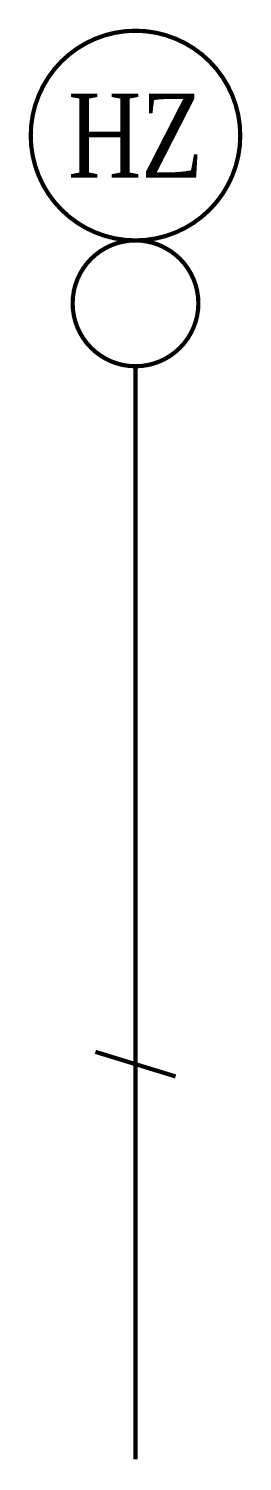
# Model space of a CAD drawing. Header units: millimetres. Extents: x -2.6 to 2.6, y -0.1 to 34.1.
import ezdxf
from ezdxf.enums import TextEntityAlignment as Align

# ---------------------------------------------------------------- set-up
doc = ezdxf.new("R2010")
doc.units = ezdxf.units.MM
doc.styles.add('CHINESE', font='TIMES.TTF', dxfattribs={"width": 0.8, "height": 3})

msp = doc.modelspace()

# ---------------------------------------------------------------- linework, layer by layer
at = {"const_width": 0.1}
for points in [[(-2.5, 31.562, 1), (2.5, 31.562, 1)], [(-1.5, 27.562, 1), (1.5, 27.562, 1)]]:
    msp.add_lwpolyline(points, format="xyb", close=True, dxfattribs=at)
at = {"color": 7, "const_width": 0.1}
for points in [[(0, 0), (0, 26.062)], [(0.956, 9.128), (-0.956, 9.714)]]:
    msp.add_lwpolyline(points, dxfattribs=at)

# ---------------------------------------------------------------- texts
at = {"style": 'CHINESE', "width": 0.8}
msp.add_attdef('HZ', text='24', height=2, dxfattribs=at).set_placement((0, 31.562), align=Align.MIDDLE)

doc.saveas('drawing.dxf')
